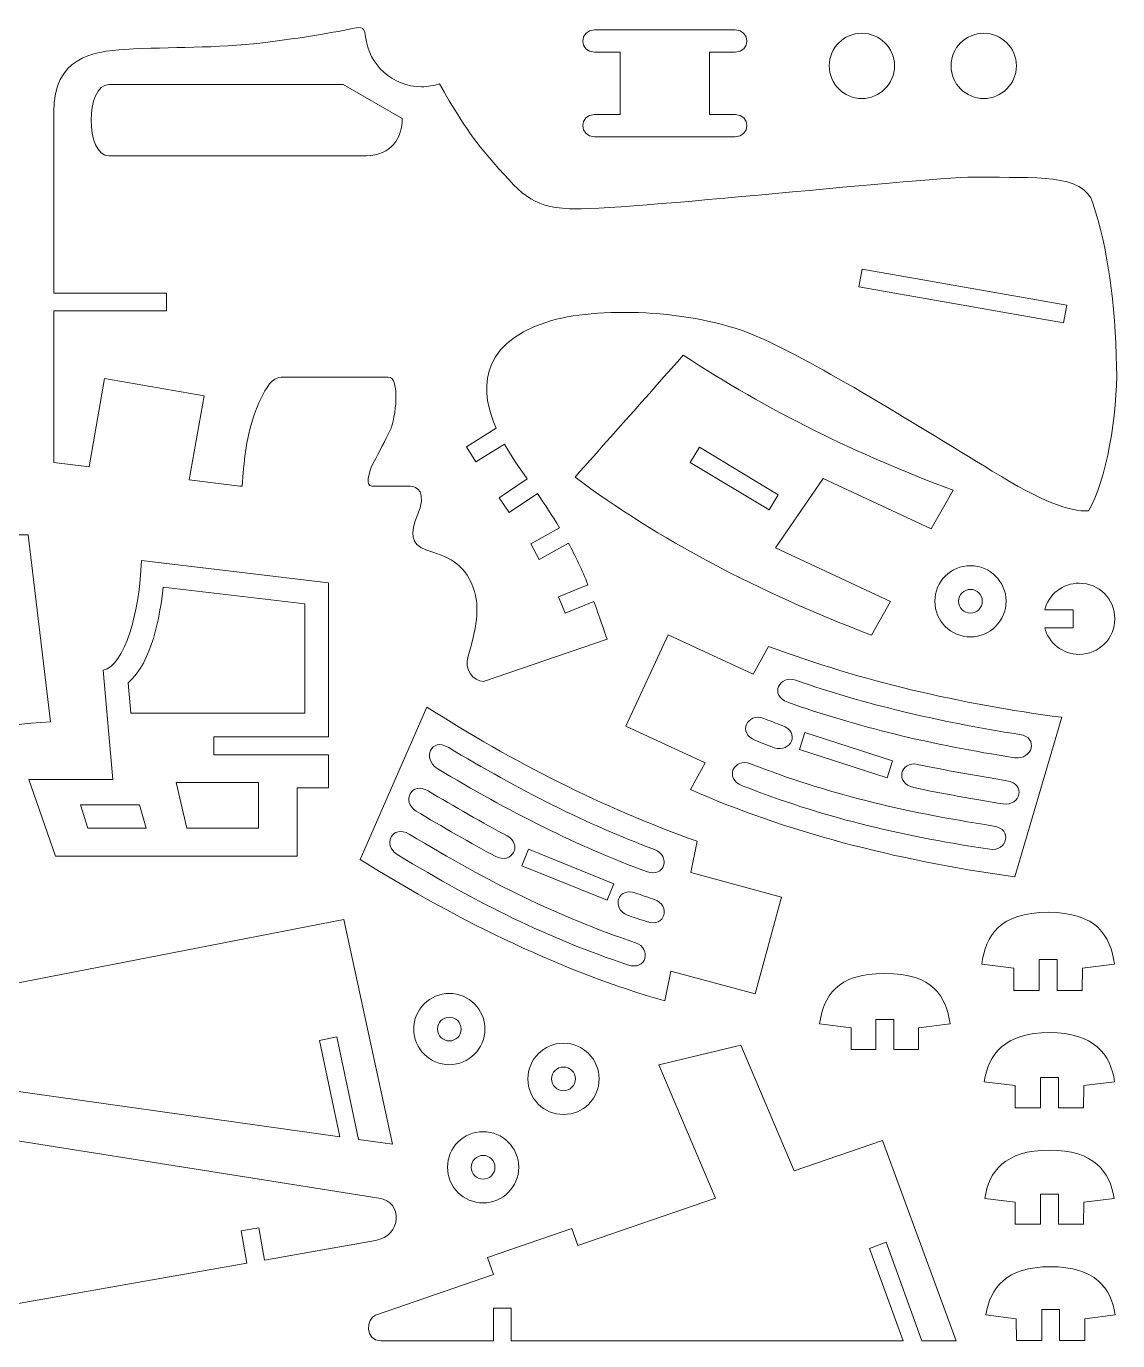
# Model space of a CAD drawing. Header units: millimetres. Extents: x -244 to 244, y -307 to 308.
# Drawn here: x -1.4 to 244.2, y -307 to -11.1 of the extents above; entities that cross this region are included whole.
import ezdxf

# ---------------------------------------------------------------- set-up
doc = ezdxf.new("R2010")
doc.units = ezdxf.units.MM
doc.header["$MEASUREMENT"] = 0
doc.layers.add('layer 1', color=7, linetype='Continuous')

msp = doc.modelspace()

# ---------------------------------------------------------------- linework, layer by layer
at = {"layer": 'layer 1', "lineweight": 9}
for points, knots in [([(101.4799, -158.6296), (101.4799, -158.6296), (129.2434, -149.1225), (129.2434, -149.1225), (129.2434, -149.1225), (128.5652, -147.0349), (127.5872, -144.263), (126.2992, -140.6369), (126.2992, -140.6369), (126.2992, -140.6369), (119.8284, -143.2511), (119.8284, -143.2511), (119.8284, -143.2511), (119.8284, -143.2511), (118.3267, -139.5344), (118.3267, -139.5344), (118.3267, -139.5344), (118.3267, -139.5344), (124.9326, -136.8656), (124.9326, -136.8656), (124.9326, -136.8656), (123.6385, -133.5012), (122.1504, -130.3905), (120.5696, -127.4921), (120.5696, -127.4921), (120.5696, -127.4921), (114.0098, -131.1284), (114.0098, -131.1284), (114.0098, -131.1284), (114.0098, -131.1284), (112.0663, -127.6224), (112.0663, -127.6224), (112.0663, -127.6224), (112.0663, -127.6224), (118.5747, -124.0142), (118.5747, -124.0142), (118.5747, -124.0142), (116.9247, -121.2668), (115.224, -118.7162), (113.5764, -116.3189), (113.5764, -116.3189), (113.5764, -116.3189), (107.211, -120.6128), (107.211, -120.6128), (107.211, -120.6128), (107.211, -120.6128), (104.969, -117.2888), (104.969, -117.2888), (104.969, -117.2888), (104.969, -117.2888), (111.2911, -113.0247), (111.2911, -113.0247), (111.2911, -113.0247), (109.3532, -110.2401), (107.5715, -107.6583), (106.1389, -105.1985), (106.1389, -105.1985), (106.1389, -105.1985), (99.7274, -109.2048), (99.7274, -109.2048), (99.7274, -109.2048), (99.7274, -109.2048), (97.603, -105.8051), (97.603, -105.8051), (97.603, -105.8051), (97.603, -105.8051), (104.2909, -101.6261), (104.2909, -101.6261), (104.2909, -101.6261), (100.8428, -93.8771), (99.7401, -82.8856), (115.6885, -77.694), (115.6885, -77.694), (126.758, -74.0906), (148.5047, -74.8986), (162.1561, -80.5722), (162.1561, -80.5722), (174.4248, -85.6717), (197.1912, -99.7353), (215.9426, -111.249), (215.9426, -111.249), (227.3433, -118.2484), (233.1695, -120.3393), (237.5979, -120.2362), (237.5979, -120.2362), (241.5981, -113.3885), (244.1723, -98.5663), (243.937, -87.7776), (243.937, -87.7776), (243.6264, -73.3582), (241.9086, -61.1366), (238.6096, -50.9452), (238.6096, -50.9452), (236.3979, -44.1157), (225.3259, -45.369), (213.0314, -45.0565), (213.0314, -45.0565), (203.0597, -44.8029), (131.4773, -52.8177), (120.788, -52.2055), (120.788, -52.2055), (111.847, -51.6935), (110.0863, -49.0637), (102.2499, -40.1302), (102.2499, -40.1302), (98.1735, -35.483), (94.0722, -28.6827), (91.5671, -24.0628), (91.5671, -24.0628), (90.2931, -24.4919), (88.9294, -24.725), (87.5109, -24.725), (87.5109, -24.725), (80.9945, -24.725), (75.623, -19.8113), (74.8997, -13.4883), (74.8997, -13.4883), (74.7467, -12.1456), (74.5002, -11.1217), (72.8709, -11.4577), (72.8709, -11.4577), (67.9385, -12.4746), (60.8972, -13.7194), (51.7468, -14.8351), (51.7468, -14.8351), (41.2151, -16.119), (31.2487, -15.7256), (20.75, -16.3321), (20.75, -16.3321), (13.3138, -16.7618), (4.7521, -18.2024), (4.7521, -30.4334), (4.7521, -30.4334), (4.7521, -30.4334), (4.7521, -71.1629), (4.7521, -71.1629), (4.7521, -71.1629), (4.7521, -71.1629), (30.1399, -71.1629), (30.1399, -71.1629), (30.1399, -71.1629), (30.1399, -71.1629), (30.1399, -75.171), (30.1399, -75.171), (30.1399, -75.171), (30.1399, -75.171), (4.7521, -75.171), (4.7521, -75.171), (4.7521, -75.171), (4.7521, -75.171), (4.7521, -109.3195), (4.7521, -109.3195), (4.7521, -109.3195), (4.7521, -109.3195), (12.671, -110.3314), (12.671, -110.3314), (12.671, -110.3314), (12.671, -110.3314), (16.1856, -90.3979), (16.1856, -90.3979), (16.1856, -90.3979), (16.1856, -90.3979), (38.5558, -94.3426), (38.5558, -94.3426), (38.5558, -94.3426), (38.5558, -94.3426), (35.2285, -113.2124), (35.2285, -113.2124), (35.2285, -113.2124), (35.2285, -113.2124), (46.5937, -114.6642), (46.5937, -114.6642), (46.5937, -114.6642), (46.5937, -114.6642), (47.1334, -114.6642), (47.1334, -114.6642), (47.1334, -114.6642), (47.2982, -112.0058), (47.5679, -109.1581), (47.8699, -106.9227), (47.8699, -106.9227), (48.5853, -101.6309), (50.3449, -95.6225), (53.3168, -91.6281), (53.3168, -91.6281), (53.9699, -90.7504), (54.9775, -90.0868), (56.4125, -90.0868), (56.4125, -90.0868), (56.4125, -90.0868), (80.0217, -90.0868), (80.0217, -90.0868), (80.0217, -90.0868), (82.7419, -90.0868), (81.7686, -99.3677), (80.3916, -102.165), (80.3916, -102.165), (79.385, -104.2102), (77.785, -107.296), (76.8136, -109.1285), (76.8136, -109.1285), (75.48, -111.6448), (74.8455, -114.6642), (76.3232, -114.6642), (76.3232, -114.6642), (76.3232, -114.6642), (84.9095, -114.6642), (84.9095, -114.6642), (84.9095, -114.6642), (86.4145, -114.6642), (88.8649, -115.8652), (86.5406, -121.3595), (86.5406, -121.3595), (84.9635, -125.0886), (84.9994, -127.795), (88.4386, -128.9735), (88.4386, -128.9735), (93.4213, -130.6809), (96.8821, -131.5717), (99.1537, -137.547), (99.1537, -137.547), (100.8136, -141.9142), (99.757, -147.1157), (97.9966, -152.9334), (97.9966, -152.9334), (97.0393, -156.0958), (99.1015, -158.383), (101.4799, -158.6296)], [0, 0, 0, 0, 0.01724138, 0.01724138, 0.01724138, 0.01724138, 0.03448276, 0.03448276, 0.03448276, 0.03448276, 0.05172414, 0.05172414, 0.05172414, 0.05172414, 0.06896552, 0.06896552, 0.06896552, 0.06896552, 0.0862069, 0.0862069, 0.0862069, 0.0862069, 0.10344828, 0.10344828, 0.10344828, 0.10344828, 0.12068966, 0.12068966, 0.12068966, 0.12068966, 0.13793103, 0.13793103, 0.13793103, 0.13793103, 0.15517241, 0.15517241, 0.15517241, 0.15517241, 0.17241379, 0.17241379, 0.17241379, 0.17241379, 0.18965517, 0.18965517, 0.18965517, 0.18965517, 0.20689655, 0.20689655, 0.20689655, 0.20689655, 0.22413793, 0.22413793, 0.22413793, 0.22413793, 0.24137931, 0.24137931, 0.24137931, 0.24137931, 0.25862069, 0.25862069, 0.25862069, 0.25862069, 0.27586207, 0.27586207, 0.27586207, 0.27586207, 0.29310345, 0.29310345, 0.29310345, 0.29310345, 0.31034483, 0.31034483, 0.31034483, 0.31034483, 0.32758621, 0.32758621, 0.32758621, 0.32758621, 0.34482759, 0.34482759, 0.34482759, 0.34482759, 0.36206897, 0.36206897, 0.36206897, 0.36206897, 0.37931034, 0.37931034, 0.37931034, 0.37931034, 0.39655172, 0.39655172, 0.39655172, 0.39655172, 0.4137931, 0.4137931, 0.4137931, 0.4137931, 0.43103448, 0.43103448, 0.43103448, 0.43103448, 0.44827586, 0.44827586, 0.44827586, 0.44827586, 0.46551724, 0.46551724, 0.46551724, 0.46551724, 0.48275862, 0.48275862, 0.48275862, 0.48275862, 0.5, 0.5, 0.5, 0.5, 0.51724138, 0.51724138, 0.51724138, 0.51724138, 0.53448276, 0.53448276, 0.53448276, 0.53448276, 0.55172414, 0.55172414, 0.55172414, 0.55172414, 0.56896552, 0.56896552, 0.56896552, 0.56896552, 0.5862069, 0.5862069, 0.5862069, 0.5862069, 0.60344828, 0.60344828, 0.60344828, 0.60344828, 0.62068966, 0.62068966, 0.62068966, 0.62068966, 0.63793103, 0.63793103, 0.63793103, 0.63793103, 0.65517241, 0.65517241, 0.65517241, 0.65517241, 0.67241379, 0.67241379, 0.67241379, 0.67241379, 0.68965517, 0.68965517, 0.68965517, 0.68965517, 0.70689655, 0.70689655, 0.70689655, 0.70689655, 0.72413793, 0.72413793, 0.72413793, 0.72413793, 0.74137931, 0.74137931, 0.74137931, 0.74137931, 0.75862069, 0.75862069, 0.75862069, 0.75862069, 0.77586207, 0.77586207, 0.77586207, 0.77586207, 0.79310345, 0.79310345, 0.79310345, 0.79310345, 0.81034483, 0.81034483, 0.81034483, 0.81034483, 0.82758621, 0.82758621, 0.82758621, 0.82758621, 0.84482759, 0.84482759, 0.84482759, 0.84482759, 0.86206897, 0.86206897, 0.86206897, 0.86206897, 0.87931034, 0.87931034, 0.87931034, 0.87931034, 0.89655172, 0.89655172, 0.89655172, 0.89655172, 0.9137931, 0.9137931, 0.9137931, 0.9137931, 0.93103448, 0.93103448, 0.93103448, 0.93103448, 0.94827586, 0.94827586, 0.94827586, 0.94827586, 0.96551724, 0.96551724, 0.96551724, 0.96551724, 1, 1, 1, 1]), ([(126.4093, -16.9468), (122.9353, -16.9468), (122.9349, -11.9362), (126.4093, -11.9362), (126.4093, -11.9362), (126.4093, -11.9362), (158.0901, -11.9362), (158.0901, -11.9362), (158.0901, -11.9362), (161.5645, -11.9362), (161.5641, -16.9468), (158.0901, -16.9468), (158.0901, -16.9468), (158.0901, -16.9468), (152.271, -16.9468), (152.271, -16.9468), (152.271, -16.9468), (152.271, -16.9468), (152.271, -30.9769), (152.271, -30.9769), (152.271, -30.9769), (152.271, -30.9769), (158.0901, -30.9769), (158.0901, -30.9769), (158.0901, -30.9769), (161.5641, -30.9769), (161.5645, -35.9874), (158.0901, -35.9874), (158.0901, -35.9874), (158.0901, -35.9874), (126.4093, -35.9874), (126.4093, -35.9874), (126.4093, -35.9874), (122.9349, -35.9874), (122.9353, -30.9769), (126.4093, -30.9769), (126.4093, -30.9769), (126.4093, -30.9769), (132.2283, -30.9769), (132.2283, -30.9769), (132.2283, -30.9769), (132.2283, -30.9769), (132.2283, -16.9468), (132.2283, -16.9468), (132.2283, -16.9468), (132.2283, -16.9468), (126.4093, -16.9468), (126.4093, -16.9468)], [0, 0, 0, 0, 0.07692308, 0.07692308, 0.07692308, 0.07692308, 0.15384615, 0.15384615, 0.15384615, 0.15384615, 0.23076923, 0.23076923, 0.23076923, 0.23076923, 0.30769231, 0.30769231, 0.30769231, 0.30769231, 0.38461538, 0.38461538, 0.38461538, 0.38461538, 0.46153846, 0.46153846, 0.46153846, 0.46153846, 0.53846154, 0.53846154, 0.53846154, 0.53846154, 0.61538462, 0.61538462, 0.61538462, 0.61538462, 0.69230769, 0.69230769, 0.69230769, 0.69230769, 0.76923077, 0.76923077, 0.76923077, 0.76923077, 0.84615385, 0.84615385, 0.84615385, 0.84615385, 1, 1, 1, 1]), ([(186.5936, -12.685), (190.6517, -12.685), (193.9427, -15.9759), (193.9427, -20.034), (193.9427, -20.034), (193.9427, -24.092), (190.6517, -27.383), (186.5936, -27.383), (186.5936, -27.383), (182.5356, -27.383), (179.2446, -24.092), (179.2446, -20.034), (179.2446, -20.034), (179.2446, -15.9759), (182.5356, -12.685), (186.5936, -12.685)], [0, 0, 0, 0, 0.2, 0.2, 0.2, 0.2, 0.4, 0.4, 0.4, 0.4, 0.6, 0.6, 0.6, 0.6, 1, 1, 1, 1]), ([(214.0206, -12.685), (218.0786, -12.685), (221.3696, -15.9759), (221.3696, -20.034), (221.3696, -20.034), (221.3696, -24.092), (218.0786, -27.383), (214.0206, -27.383), (214.0206, -27.383), (209.9625, -27.383), (206.6715, -24.092), (206.6715, -20.034), (206.6715, -20.034), (206.6715, -15.9759), (209.9625, -12.685), (214.0206, -12.685)], [0, 0, 0, 0, 0.2, 0.2, 0.2, 0.2, 0.4, 0.4, 0.4, 0.4, 0.6, 0.6, 0.6, 0.6, 1, 1, 1, 1]), ([(83.1137, -31.9016), (83.2788, -36.027), (80.6124, -40.2798), (75.1147, -40.2798), (75.1147, -40.2798), (75.1147, -40.2798), (17.1347, -40.2798), (17.1347, -40.2798), (17.1347, -40.2798), (11.8042, -40.2798), (11.8032, -24.2458), (17.1347, -24.2458), (17.1347, -24.2458), (17.1347, -24.2458), (69.8529, -24.2458), (69.8529, -24.2458), (69.8529, -24.2458), (69.8529, -24.2458), (83.1137, -31.9016), (83.1137, -31.9016)], [0, 0, 0, 0, 0.16666667, 0.16666667, 0.16666667, 0.16666667, 0.33333333, 0.33333333, 0.33333333, 0.33333333, 0.5, 0.5, 0.5, 0.5, 0.66666667, 0.66666667, 0.66666667, 0.66666667, 1, 1, 1, 1]), ([(232.0023, -77.8681), (232.0023, -77.8681), (185.9447, -69.7468), (185.9447, -69.7468), (185.9447, -69.7468), (185.9447, -69.7468), (186.6407, -65.7994), (186.6407, -65.7994), (186.6407, -65.7994), (186.6407, -65.7994), (232.699, -73.9201), (232.699, -73.9201), (232.699, -73.9201), (232.699, -73.9201), (232.0023, -77.8681), (232.0023, -77.8681)], [0, 0, 0, 0, 0.2, 0.2, 0.2, 0.2, 0.4, 0.4, 0.4, 0.4, 0.6, 0.6, 0.6, 0.6, 1, 1, 1, 1]), ([(146.3941, -85.1545), (165.2781, -97.6321), (185.6421, -107.5586), (207.1206, -115.5621), (207.1206, -115.5621), (207.1206, -115.5621), (202.2183, -124.2754), (202.2183, -124.2754), (202.2183, -124.2754), (202.2183, -124.2754), (177.8846, -112.9281), (177.8846, -112.9281), (177.8846, -112.9281), (177.8846, -112.9281), (167.1577, -128.5669), (167.1577, -128.5669), (167.1577, -128.5669), (167.1577, -128.5669), (193.0183, -140.6257), (193.0183, -140.6257), (193.0183, -140.6257), (193.0183, -140.6257), (188.7585, -148.1963), (188.7585, -148.1963), (188.7585, -148.1963), (163.2121, -138.4021), (140.7651, -126.6722), (122.0586, -112.6049), (122.0586, -112.6049), (126.5999, -107.4823), (139.8536, -92.5322), (146.3941, -85.1545)], [0, 0, 0, 0, 0.11111111, 0.11111111, 0.11111111, 0.11111111, 0.22222222, 0.22222222, 0.22222222, 0.22222222, 0.33333333, 0.33333333, 0.33333333, 0.33333333, 0.44444444, 0.44444444, 0.44444444, 0.44444444, 0.55555556, 0.55555556, 0.55555556, 0.55555556, 0.66666667, 0.66666667, 0.66666667, 0.66666667, 0.77777778, 0.77777778, 0.77777778, 0.77777778, 1, 1, 1, 1]), ([(147.9781, -109.3346), (147.9781, -109.3346), (150.0422, -105.8993), (150.0422, -105.8993), (150.0422, -105.8993), (150.0422, -105.8993), (167.7949, -116.5659), (167.7949, -116.5659), (167.7949, -116.5659), (167.7949, -116.5659), (165.7308, -120.0014), (165.7308, -120.0014), (165.7308, -120.0014), (165.7308, -120.0014), (147.9781, -109.3346), (147.9781, -109.3346)], [0, 0, 0, 0, 0.2, 0.2, 0.2, 0.2, 0.4, 0.4, 0.4, 0.4, 0.6, 0.6, 0.6, 0.6, 1, 1, 1, 1]), ([(-47.206, -125.6039), (-47.206, -125.6039), (-39.7436, -125.6039), (-39.7436, -125.6039), (-39.7436, -125.6039), (-39.7436, -125.6039), (-39.7436, -151.418), (-39.7436, -151.418), (-39.7436, -151.418), (-39.7436, -151.418), (-35.7349, -151.418), (-35.7349, -151.418), (-35.7349, -151.418), (-35.7349, -151.418), (-35.7349, -125.6039), (-35.7349, -125.6039), (-35.7349, -125.6039), (-35.7349, -125.6039), (-1.0401, -125.6039), (-1.0401, -125.6039), (-1.0401, -125.6039), (-1.0401, -125.6039), (3.9709, -167.7363), (3.9709, -167.7363), (3.9709, -167.7363), (-7.5717, -168.126), (-19.6826, -171.4969), (-20.7194, -176.3323), (-20.7194, -176.3323), (-20.7194, -176.3323), (-45.307, -174.1619), (-45.307, -174.1619), (-45.307, -174.1619), (-45.307, -174.1619), (-45.307, -193.0874), (-45.307, -193.0874), (-45.307, -193.0874), (-45.307, -193.0874), (-62.5722, -187.0744), (-62.5722, -187.0744), (-62.5722, -187.0744), (-62.5722, -187.0744), (-62.5722, -132.6635), (-62.5722, -132.6635), (-62.5722, -132.6635), (-62.5722, -132.6635), (-47.206, -132.6635), (-47.206, -132.6635), (-47.206, -132.6635), (-47.206, -132.6635), (-47.206, -125.6039), (-47.206, -125.6039)], [0, 0, 0, 0, 0.07142857, 0.07142857, 0.07142857, 0.07142857, 0.14285714, 0.14285714, 0.14285714, 0.14285714, 0.21428571, 0.21428571, 0.21428571, 0.21428571, 0.28571429, 0.28571429, 0.28571429, 0.28571429, 0.35714286, 0.35714286, 0.35714286, 0.35714286, 0.42857143, 0.42857143, 0.42857143, 0.42857143, 0.5, 0.5, 0.5, 0.5, 0.57142857, 0.57142857, 0.57142857, 0.57142857, 0.64285714, 0.64285714, 0.64285714, 0.64285714, 0.71428571, 0.71428571, 0.71428571, 0.71428571, 0.78571429, 0.78571429, 0.78571429, 0.78571429, 0.85714286, 0.85714286, 0.85714286, 0.85714286, 1, 1, 1, 1]), ([(59.5231, -182.5848), (59.5231, -182.5848), (59.5231, -197.951), (59.5231, -197.951), (59.5231, -197.951), (59.5231, -197.951), (5.1122, -197.951), (5.1122, -197.951), (5.1122, -197.951), (5.1122, -197.951), (-0.9007, -180.686), (-0.9007, -180.686), (-0.9007, -180.686), (-0.9007, -180.686), (18.0246, -180.686), (18.0246, -180.686), (18.0246, -180.686), (18.0246, -180.686), (15.8538, -156.0982), (15.8538, -156.0982), (15.8538, -156.0982), (20.6893, -155.062), (24.0607, -142.951), (24.4507, -131.4084), (24.4507, -131.4084), (24.4507, -131.4084), (66.5826, -136.4189), (66.5826, -136.4189), (66.5826, -136.4189), (66.5826, -136.4189), (66.5826, -171.1139), (66.5826, -171.1139), (66.5826, -171.1139), (66.5826, -171.1139), (40.7685, -171.1139), (40.7685, -171.1139), (40.7685, -171.1139), (40.7685, -171.1139), (40.7685, -175.1224), (40.7685, -175.1224), (40.7685, -175.1224), (40.7685, -175.1224), (66.5826, -175.1224), (66.5826, -175.1224), (66.5826, -175.1224), (66.5826, -175.1224), (66.5826, -182.5848), (66.5826, -182.5848), (66.5826, -182.5848), (66.5826, -182.5848), (59.5231, -182.5848), (59.5231, -182.5848)], [0, 0, 0, 0, 0.07142857, 0.07142857, 0.07142857, 0.07142857, 0.14285714, 0.14285714, 0.14285714, 0.14285714, 0.21428571, 0.21428571, 0.21428571, 0.21428571, 0.28571429, 0.28571429, 0.28571429, 0.28571429, 0.35714286, 0.35714286, 0.35714286, 0.35714286, 0.42857143, 0.42857143, 0.42857143, 0.42857143, 0.5, 0.5, 0.5, 0.5, 0.57142857, 0.57142857, 0.57142857, 0.57142857, 0.64285714, 0.64285714, 0.64285714, 0.64285714, 0.71428571, 0.71428571, 0.71428571, 0.71428571, 0.78571429, 0.78571429, 0.78571429, 0.78571429, 0.85714286, 0.85714286, 0.85714286, 0.85714286, 1, 1, 1, 1]), ([(211.0341, -132.5473), (215.4597, -132.5473), (219.0513, -136.1389), (219.0513, -140.5645), (219.0513, -140.5645), (219.0513, -144.99), (215.4597, -148.5817), (211.0341, -148.5817), (211.0341, -148.5817), (206.6086, -148.5817), (203.0169, -144.99), (203.0169, -140.5645), (203.0169, -140.5645), (203.0169, -136.1389), (206.6086, -132.5473), (211.0341, -132.5473)], [0, 0, 0, 0, 0.2, 0.2, 0.2, 0.2, 0.4, 0.4, 0.4, 0.4, 0.6, 0.6, 0.6, 0.6, 1, 1, 1, 1]), ([(21.4686, -158.9204), (26.9468, -154.0328), (28.5445, -144.2794), (29.3709, -137.3757), (29.3709, -137.3757), (29.3709, -137.3757), (61.2379, -141.166), (61.2379, -141.166), (61.2379, -141.166), (61.2379, -141.166), (61.2379, -165.7692), (61.2379, -165.7692), (61.2379, -165.7692), (61.2379, -165.7692), (22.062, -165.7692), (22.062, -165.7692), (22.062, -165.7692), (22.062, -165.7692), (21.4686, -158.9204), (21.4686, -158.9204)], [0, 0, 0, 0, 0.16666667, 0.16666667, 0.16666667, 0.16666667, 0.33333333, 0.33333333, 0.33333333, 0.33333333, 0.5, 0.5, 0.5, 0.5, 0.66666667, 0.66666667, 0.66666667, 0.66666667, 1, 1, 1, 1]), ([(211.0341, -137.8919), (212.5094, -137.8919), (213.7067, -139.0892), (213.7067, -140.5645), (213.7067, -140.5645), (213.7067, -142.0399), (212.5094, -143.237), (211.0341, -143.237), (211.0341, -143.237), (209.5587, -143.237), (208.3616, -142.0399), (208.3616, -140.5645), (208.3616, -140.5645), (208.3616, -139.0892), (209.5587, -137.8919), (211.0341, -137.8919)], [0, 0, 0, 0, 0.2, 0.2, 0.2, 0.2, 0.4, 0.4, 0.4, 0.4, 0.6, 0.6, 0.6, 0.6, 1, 1, 1, 1]), ([(235.5037, -136.4811), (239.9322, -136.4811), (243.5228, -140.0713), (243.5228, -144.4983), (243.5228, -144.4983), (243.5228, -148.9253), (239.9322, -152.5155), (235.5037, -152.5155), (235.5037, -152.5155), (231.7672, -152.5155), (228.6281, -149.9601), (227.7387, -146.5026), (227.7387, -146.5026), (227.7387, -146.5026), (234.1672, -146.5026), (234.1672, -146.5026), (234.1672, -146.5026), (234.1672, -146.5026), (234.1672, -142.494), (234.1672, -142.494), (234.1672, -142.494), (234.1672, -142.494), (227.7387, -142.494), (227.7387, -142.494), (227.7387, -142.494), (228.6281, -139.0364), (231.7672, -136.4811), (235.5037, -136.4811)], [0, 0, 0, 0, 0.125, 0.125, 0.125, 0.125, 0.25, 0.25, 0.25, 0.25, 0.375, 0.375, 0.375, 0.375, 0.5, 0.5, 0.5, 0.5, 0.625, 0.625, 0.625, 0.625, 0.75, 0.75, 0.75, 0.75, 1, 1, 1, 1]), ([(142.9892, -148.146), (142.9892, -148.146), (162.1561, -156.9976), (162.1561, -156.9976), (162.1561, -156.9976), (162.1561, -156.9976), (165.5769, -150.7117), (165.5769, -150.7117), (165.5769, -150.7117), (186.7843, -158.6216), (208.8594, -163.7127), (231.5883, -166.6798), (231.5883, -166.6798), (231.5883, -166.6798), (221.0373, -202.6077), (221.0373, -202.6077), (221.0373, -202.6077), (193.9427, -198.8113), (169.4321, -192.4318), (148.0408, -182.9326), (148.0408, -182.9326), (148.0408, -182.9326), (151.3208, -176.9061), (151.3208, -176.9061), (151.3208, -176.9061), (151.3208, -176.9061), (133.507, -168.6789), (133.507, -168.6789), (133.507, -168.6789), (133.507, -168.6789), (142.9892, -148.146), (142.9892, -148.146)], [0, 0, 0, 0, 0.11111111, 0.11111111, 0.11111111, 0.11111111, 0.22222222, 0.22222222, 0.22222222, 0.22222222, 0.33333333, 0.33333333, 0.33333333, 0.33333333, 0.44444444, 0.44444444, 0.44444444, 0.44444444, 0.55555556, 0.55555556, 0.55555556, 0.55555556, 0.66666667, 0.66666667, 0.66666667, 0.66666667, 0.77777778, 0.77777778, 0.77777778, 0.77777778, 1, 1, 1, 1]), ([(169.9248, -163.2741), (165.6711, -161.7408), (168.0707, -157.0178), (171.7404, -158.3213), (171.7404, -158.3213), (186.7645, -163.6585), (203.8884, -167.6775), (222.131, -170.5412), (222.131, -170.5412), (226.4902, -171.2254), (224.9702, -176.2867), (220.9691, -175.7771), (220.9691, -175.7771), (202.4413, -172.9125), (185.1234, -168.7528), (169.9248, -163.2741)], [0, 0, 0, 0, 0.2, 0.2, 0.2, 0.2, 0.4, 0.4, 0.4, 0.4, 0.6, 0.6, 0.6, 0.6, 1, 1, 1, 1]), ([(162.5528, -228.9625), (162.5528, -228.9625), (143.6184, -223.8142), (143.6184, -223.8142), (143.6184, -223.8142), (143.6184, -223.8142), (142.257, -230.5396), (142.257, -230.5396), (142.257, -230.5396), (119.7644, -224.0659), (96.8877, -213.1982), (73.6916, -198.6904), (73.6916, -198.6904), (73.6916, -198.6904), (88.7035, -164.3861), (88.7035, -164.3861), (88.7035, -164.3861), (108.0218, -176.7225), (128.2047, -187.0123), (149.5349, -194.5848), (149.5349, -194.5848), (149.5349, -194.5848), (148.1151, -201.5987), (148.1151, -201.5987), (148.1151, -201.5987), (148.1151, -201.5987), (168.4871, -207.1383), (168.4871, -207.1383), (168.4871, -207.1383), (168.4871, -207.1383), (162.5528, -228.9625), (162.5528, -228.9625)], [0, 0, 0, 0, 0.11111111, 0.11111111, 0.11111111, 0.11111111, 0.22222222, 0.22222222, 0.22222222, 0.22222222, 0.33333333, 0.33333333, 0.33333333, 0.33333333, 0.44444444, 0.44444444, 0.44444444, 0.44444444, 0.55555556, 0.55555556, 0.55555556, 0.55555556, 0.66666667, 0.66666667, 0.66666667, 0.66666667, 0.77777778, 0.77777778, 0.77777778, 0.77777778, 1, 1, 1, 1]), ([(168.6377, -168.5251), (172.7993, -169.9905), (170.7084, -174.761), (166.8678, -173.5295), (166.8678, -173.5295), (165.9459, -173.234), (163.6027, -172.2254), (162.6845, -171.88), (162.6845, -171.88), (158.4524, -170.2899), (160.8591, -165.549), (164.5002, -166.9278), (164.5002, -166.9278), (165.5128, -167.3113), (167.6324, -168.1707), (168.6377, -168.5251)], [0, 0, 0, 0, 0.2, 0.2, 0.2, 0.2, 0.4, 0.4, 0.4, 0.4, 0.6, 0.6, 0.6, 0.6, 1, 1, 1, 1]), ([(138.1293, -201.4133), (142.3737, -202.9728), (143.5709, -197.8123), (139.9218, -196.4523), (139.9218, -196.4523), (124.9821, -190.884), (109.2811, -182.9552), (93.4655, -173.4226), (93.4655, -173.4226), (89.6871, -171.1449), (87.5975, -175.9992), (90.9901, -178.1805), (90.9901, -178.1805), (107.0247, -187.8956), (122.9645, -195.8404), (138.1293, -201.4133)], [0, 0, 0, 0, 0.2, 0.2, 0.2, 0.2, 0.4, 0.4, 0.4, 0.4, 0.6, 0.6, 0.6, 0.6, 1, 1, 1, 1]), ([(172.5597, -173.9154), (172.5597, -173.9154), (173.7983, -170.1039), (173.7983, -170.1039), (173.7983, -170.1039), (173.7983, -170.1039), (193.4956, -176.5042), (193.4956, -176.5042), (193.4956, -176.5042), (193.4956, -176.5042), (192.2569, -180.3157), (192.2569, -180.3157), (192.2569, -180.3157), (192.2569, -180.3157), (172.5597, -173.9154), (172.5597, -173.9154)], [0, 0, 0, 0, 0.2, 0.2, 0.2, 0.2, 0.4, 0.4, 0.4, 0.4, 0.6, 0.6, 0.6, 0.6, 1, 1, 1, 1]), ([(159.6802, -182.0855), (155.4682, -180.4417), (157.8632, -175.7304), (161.4963, -177.1329), (161.4963, -177.1329), (179.1487, -183.9496), (194.9139, -187.8071), (216.2554, -191.1579), (216.2554, -191.1579), (220.6142, -191.8421), (219.3822, -196.9036), (215.3811, -196.3938), (215.3811, -196.3938), (193.6993, -193.0412), (177.6061, -189.0806), (159.6802, -182.0855)], [0, 0, 0, 0, 0.2, 0.2, 0.2, 0.2, 0.4, 0.4, 0.4, 0.4, 0.6, 0.6, 0.6, 0.6, 1, 1, 1, 1]), ([(199.1306, -177.2708), (195.3224, -176.4379), (193.8518, -181.5457), (198.2745, -182.5081), (198.2745, -182.5081), (203.7976, -183.7096), (212.0737, -185.1341), (218.3675, -186.1817), (218.3675, -186.1817), (222.3686, -186.6914), (223.596, -181.655), (219.242, -180.9457), (219.242, -180.9457), (212.6695, -179.8752), (204.8526, -178.5221), (199.1306, -177.2708)], [0, 0, 0, 0, 0.2, 0.2, 0.2, 0.2, 0.4, 0.4, 0.4, 0.4, 0.6, 0.6, 0.6, 0.6, 1, 1, 1, 1]), ([(50.7736, -191.6233), (50.7736, -191.6233), (34.6648, -191.6233), (34.6648, -191.6233), (34.6648, -191.6233), (34.6648, -191.6233), (32.2788, -181.3542), (32.2788, -181.3542), (32.2788, -181.3542), (32.2788, -181.3542), (50.7736, -181.3542), (50.7736, -181.3542), (50.7736, -181.3542), (50.7736, -181.3542), (50.7736, -191.6233), (50.7736, -191.6233)], [0, 0, 0, 0, 0.2, 0.2, 0.2, 0.2, 0.4, 0.4, 0.4, 0.4, 0.6, 0.6, 0.6, 0.6, 1, 1, 1, 1]), ([(106.7592, -193.3622), (110.212, -195.1722), (108.0552, -200.0302), (104.0485, -197.9247), (104.0485, -197.9247), (99.0451, -195.295), (91.7901, -191.0666), (86.2949, -187.8231), (86.2949, -187.8231), (82.9024, -185.6419), (85.1994, -180.9947), (88.991, -183.2503), (88.991, -183.2503), (94.714, -186.6547), (101.5713, -190.6431), (106.7592, -193.3622)], [0, 0, 0, 0, 0.2, 0.2, 0.2, 0.2, 0.4, 0.4, 0.4, 0.4, 0.6, 0.6, 0.6, 0.6, 1, 1, 1, 1]), ([(25.5534, -191.6233), (25.5534, -191.6233), (12.4018, -191.6233), (12.4018, -191.6233), (12.4018, -191.6233), (12.4018, -191.6233), (10.7316, -186.3864), (10.7316, -186.3864), (10.7316, -186.3864), (10.7316, -186.3864), (24.0263, -186.3864), (24.0263, -186.3864), (24.0263, -186.3864), (24.0263, -186.3864), (25.5534, -191.6233), (25.5534, -191.6233)], [0, 0, 0, 0, 0.2, 0.2, 0.2, 0.2, 0.4, 0.4, 0.4, 0.4, 0.6, 0.6, 0.6, 0.6, 1, 1, 1, 1]), ([(133.8849, -222.409), (138.1684, -223.857), (139.3623, -218.7086), (135.6774, -217.4478), (135.6774, -217.4478), (117.7733, -211.3224), (103.2165, -204.1442), (84.7146, -192.9928), (84.7146, -192.9928), (80.9356, -190.715), (78.626, -195.3844), (82.019, -197.5656), (82.019, -197.5656), (100.783, -208.9345), (115.657, -216.2444), (133.8849, -222.409)], [0, 0, 0, 0, 0.2, 0.2, 0.2, 0.2, 0.4, 0.4, 0.4, 0.4, 0.6, 0.6, 0.6, 0.6, 1, 1, 1, 1]), ([(110.0675, -200.113), (110.0675, -200.113), (111.5688, -196.3972), (111.5688, -196.3972), (111.5688, -196.3972), (111.5688, -196.3972), (130.7719, -204.155), (130.7719, -204.155), (130.7719, -204.155), (130.7719, -204.155), (129.2702, -207.871), (129.2702, -207.871), (129.2702, -207.871), (129.2702, -207.871), (110.0675, -200.113), (110.0675, -200.113)], [0, 0, 0, 0, 0.2, 0.2, 0.2, 0.2, 0.4, 0.4, 0.4, 0.4, 0.6, 0.6, 0.6, 0.6, 1, 1, 1, 1]), ([(135.7396, -206.2629), (131.61, -204.7108), (130.1454, -209.7091), (133.8788, -211.2344), (133.8788, -211.2344), (134.7748, -211.6005), (137.2187, -212.3342), (138.1438, -212.6604), (138.1438, -212.6604), (142.4076, -214.162), (143.6119, -208.9831), (139.9365, -207.6992), (139.9365, -207.6992), (138.9138, -207.342), (136.7382, -206.638), (135.7396, -206.2629)], [0, 0, 0, 0, 0.2, 0.2, 0.2, 0.2, 0.4, 0.4, 0.4, 0.4, 0.6, 0.6, 0.6, 0.6, 1, 1, 1, 1]), ([(70.0171, -212.1953), (70.0171, -212.1953), (80.9399, -262.7607), (80.9399, -262.7607), (80.9399, -262.7607), (80.9399, -262.7607), (73.3504, -261.6941), (73.3504, -261.6941), (73.3504, -261.6941), (73.3504, -261.6941), (68.4477, -238.6288), (68.4477, -238.6288), (68.4477, -238.6288), (68.4477, -238.6288), (64.5266, -239.4623), (64.5266, -239.4623), (64.5266, -239.4623), (64.5266, -239.4623), (69.1263, -261.1003), (69.1263, -261.1003), (69.1263, -261.1003), (69.1263, -261.1003), (-18.2031, -248.8272), (-18.2031, -248.8272), (-18.2031, -248.8272), (-18.2031, -248.8272), (-17.1786, -241.5376), (-17.1786, -241.5376), (-17.1786, -241.5376), (-17.1786, -241.5376), (-21.148, -240.98), (-21.148, -240.98), (-21.148, -240.98), (-21.148, -240.98), (-22.1726, -248.2692), (-22.1726, -248.2692), (-22.1726, -248.2692), (-22.1726, -248.2692), (-47.2747, -244.7415), (-47.2747, -244.7415), (-47.2747, -244.7415), (-53.2946, -243.8953), (-53.8444, -236.2674), (-48.4089, -235.2112), (-48.4089, -235.2112), (-48.4089, -235.2112), (70.0171, -212.1953), (70.0171, -212.1953)], [0, 0, 0, 0, 0.07692308, 0.07692308, 0.07692308, 0.07692308, 0.15384615, 0.15384615, 0.15384615, 0.15384615, 0.23076923, 0.23076923, 0.23076923, 0.23076923, 0.30769231, 0.30769231, 0.30769231, 0.30769231, 0.38461538, 0.38461538, 0.38461538, 0.38461538, 0.46153846, 0.46153846, 0.46153846, 0.46153846, 0.53846154, 0.53846154, 0.53846154, 0.53846154, 0.61538462, 0.61538462, 0.61538462, 0.61538462, 0.69230769, 0.69230769, 0.69230769, 0.69230769, 0.76923077, 0.76923077, 0.76923077, 0.76923077, 0.84615385, 0.84615385, 0.84615385, 0.84615385, 1, 1, 1, 1]), ([(230.5153, -221.2253), (230.5153, -221.2253), (226.5063, -221.2253), (226.5063, -221.2253), (226.5063, -221.2253), (226.5063, -221.2253), (226.5063, -228.164), (226.5063, -228.164), (226.5063, -228.164), (226.5063, -228.164), (220.8269, -228.164), (220.8269, -228.164), (220.8269, -228.164), (220.8269, -228.164), (220.7705, -223.1237), (220.7705, -223.1237), (220.7705, -223.1237), (220.7705, -223.1237), (213.573, -222.2325), (213.573, -222.2325), (213.573, -222.2325), (214.4488, -215.9018), (217.55, -210.5845), (228.5105, -210.5845), (228.5105, -210.5845), (239.4709, -210.5845), (242.5722, -215.9018), (243.4475, -222.2325), (243.4475, -222.2325), (243.4475, -222.2325), (236.2519, -223.1237), (236.2519, -223.1237), (236.2519, -223.1237), (236.2519, -223.1237), (236.1955, -228.164), (236.1955, -228.164), (236.1955, -228.164), (236.1955, -228.164), (230.5153, -228.164), (230.5153, -228.164), (230.5153, -228.164), (230.5153, -228.164), (230.5153, -221.2253), (230.5153, -221.2253)], [0, 0, 0, 0, 0.08333333, 0.08333333, 0.08333333, 0.08333333, 0.16666667, 0.16666667, 0.16666667, 0.16666667, 0.25, 0.25, 0.25, 0.25, 0.33333333, 0.33333333, 0.33333333, 0.33333333, 0.41666667, 0.41666667, 0.41666667, 0.41666667, 0.5, 0.5, 0.5, 0.5, 0.58333333, 0.58333333, 0.58333333, 0.58333333, 0.66666667, 0.66666667, 0.66666667, 0.66666667, 0.75, 0.75, 0.75, 0.75, 0.83333333, 0.83333333, 0.83333333, 0.83333333, 1, 1, 1, 1]), ([(193.769, -234.7072), (193.769, -234.7072), (189.7604, -234.7072), (189.7604, -234.7072), (189.7604, -234.7072), (189.7604, -234.7072), (189.7604, -241.4623), (189.7604, -241.4623), (189.7604, -241.4623), (189.7604, -241.4623), (184.2153, -241.4623), (184.2153, -241.4623), (184.2153, -241.4623), (184.2153, -241.4623), (184.1583, -236.5554), (184.1583, -236.5554), (184.1583, -236.5554), (184.1583, -236.5554), (177.095, -235.6875), (177.095, -235.6875), (177.095, -235.6875), (177.9703, -229.5245), (180.8053, -224.3474), (191.7646, -224.3474), (191.7646, -224.3474), (202.725, -224.3474), (205.5591, -229.5245), (206.4349, -235.6875), (206.4349, -235.6875), (206.4349, -235.6875), (199.3711, -236.5554), (199.3711, -236.5554), (199.3711, -236.5554), (199.3711, -236.5554), (199.3141, -241.4623), (199.3141, -241.4623), (199.3141, -241.4623), (199.3141, -241.4623), (193.769, -241.4623), (193.769, -241.4623), (193.769, -241.4623), (193.769, -241.4623), (193.769, -234.7072), (193.769, -234.7072)], [0, 0, 0, 0, 0.08333333, 0.08333333, 0.08333333, 0.08333333, 0.16666667, 0.16666667, 0.16666667, 0.16666667, 0.25, 0.25, 0.25, 0.25, 0.33333333, 0.33333333, 0.33333333, 0.33333333, 0.41666667, 0.41666667, 0.41666667, 0.41666667, 0.5, 0.5, 0.5, 0.5, 0.58333333, 0.58333333, 0.58333333, 0.58333333, 0.66666667, 0.66666667, 0.66666667, 0.66666667, 0.75, 0.75, 0.75, 0.75, 0.83333333, 0.83333333, 0.83333333, 0.83333333, 1, 1, 1, 1]), ([(93.7578, -228.8435), (98.1833, -228.8435), (101.775, -232.4346), (101.775, -236.8603), (101.775, -236.8603), (101.775, -241.2863), (98.1833, -244.8775), (93.7578, -244.8775), (93.7578, -244.8775), (89.3322, -244.8775), (85.7406, -241.2863), (85.7406, -236.8603), (85.7406, -236.8603), (85.7406, -232.4346), (89.3322, -228.8435), (93.7578, -228.8435)], [0, 0, 0, 0, 0.2, 0.2, 0.2, 0.2, 0.4, 0.4, 0.4, 0.4, 0.6, 0.6, 0.6, 0.6, 1, 1, 1, 1]), ([(93.7578, -234.1882), (95.2332, -234.1882), (96.4299, -235.3854), (96.4299, -236.8603), (96.4299, -236.8603), (96.4299, -238.3361), (95.2332, -239.5329), (93.7578, -239.5329), (93.7578, -239.5329), (92.2824, -239.5329), (91.0852, -238.3361), (91.0852, -236.8603), (91.0852, -236.8603), (91.0852, -235.3854), (92.2824, -234.1882), (93.7578, -234.1882)], [0, 0, 0, 0, 0.2, 0.2, 0.2, 0.2, 0.4, 0.4, 0.4, 0.4, 0.6, 0.6, 0.6, 0.6, 1, 1, 1, 1]), ([(230.8117, -247.7383), (230.8117, -247.7383), (226.8027, -247.7383), (226.8027, -247.7383), (226.8027, -247.7383), (226.8027, -247.7383), (226.8027, -254.6275), (226.8027, -254.6275), (226.8027, -254.6275), (226.8027, -254.6275), (221.1238, -254.6275), (221.1238, -254.6275), (221.1238, -254.6275), (221.1238, -254.6275), (221.0674, -249.5868), (221.0674, -249.5868), (221.0674, -249.5868), (221.0674, -249.5868), (214.1373, -248.7186), (214.1373, -248.7186), (214.1373, -248.7186), (215.013, -242.556), (218.7821, -237.6462), (228.807, -237.6462), (228.807, -237.6462), (238.831, -237.6462), (242.6004, -242.556), (243.4758, -248.7186), (243.4758, -248.7186), (243.4758, -248.7186), (236.5485, -249.5868), (236.5485, -249.5868), (236.5485, -249.5868), (236.5485, -249.5868), (236.4919, -254.6275), (236.4919, -254.6275), (236.4919, -254.6275), (236.4919, -254.6275), (230.8117, -254.6275), (230.8117, -254.6275), (230.8117, -254.6275), (230.8117, -254.6275), (230.8117, -247.7383), (230.8117, -247.7383)], [0, 0, 0, 0, 0.08333333, 0.08333333, 0.08333333, 0.08333333, 0.16666667, 0.16666667, 0.16666667, 0.16666667, 0.25, 0.25, 0.25, 0.25, 0.33333333, 0.33333333, 0.33333333, 0.33333333, 0.41666667, 0.41666667, 0.41666667, 0.41666667, 0.5, 0.5, 0.5, 0.5, 0.58333333, 0.58333333, 0.58333333, 0.58333333, 0.66666667, 0.66666667, 0.66666667, 0.66666667, 0.75, 0.75, 0.75, 0.75, 0.83333333, 0.83333333, 0.83333333, 0.83333333, 1, 1, 1, 1]), ([(121.3334, -281.7914), (121.3334, -281.7914), (122.6389, -285.5831), (122.6389, -285.5831), (122.6389, -285.5831), (122.6389, -285.5831), (153.6569, -274.9039), (153.6569, -274.9039), (153.6569, -274.9039), (153.6569, -274.9039), (140.9342, -244.9311), (140.9342, -244.9311), (140.9342, -244.9311), (140.9342, -244.9311), (159.37, -240.4872), (159.37, -240.4872), (159.37, -240.4872), (159.37, -240.4872), (171.3879, -268.7992), (171.3879, -268.7992), (171.3879, -268.7992), (171.3879, -268.7992), (191.2268, -261.9687), (191.2268, -261.9687), (191.2268, -261.9687), (191.2268, -261.9687), (207.7902, -307.0196), (207.7902, -307.0196), (207.7902, -307.0196), (207.7902, -307.0196), (200.1259, -307.0196), (200.1259, -307.0196), (200.1259, -307.0196), (200.1259, -307.0196), (192.0612, -284.8608), (192.0612, -284.8608), (192.0612, -284.8608), (192.0612, -284.8608), (188.2945, -286.2318), (188.2945, -286.2318), (188.2945, -286.2318), (188.2945, -286.2318), (195.8604, -307.0196), (195.8604, -307.0196), (195.8604, -307.0196), (195.8604, -307.0196), (107.6731, -307.0196), (107.6731, -307.0196), (107.6731, -307.0196), (107.6731, -307.0196), (107.6731, -299.6588), (107.6731, -299.6588), (107.6731, -299.6588), (107.6731, -299.6588), (103.6645, -299.6588), (103.6645, -299.6588), (103.6645, -299.6588), (103.6645, -299.6588), (103.6645, -307.0196), (103.6645, -307.0196), (103.6645, -307.0196), (103.6645, -307.0196), (78.3153, -307.0196), (78.3153, -307.0196), (78.3153, -307.0196), (74.6469, -307.0196), (75.0814, -301.9566), (77.1563, -301.2425), (77.1563, -301.2425), (77.1563, -301.2425), (103.6875, -292.1078), (103.6875, -292.1078), (103.6875, -292.1078), (103.6875, -292.1078), (102.3821, -288.3168), (102.3821, -288.3168), (102.3821, -288.3168), (102.3821, -288.3168), (121.3334, -281.7914), (121.3334, -281.7914)], [0, 0, 0, 0, 0.04761905, 0.04761905, 0.04761905, 0.04761905, 0.0952381, 0.0952381, 0.0952381, 0.0952381, 0.14285714, 0.14285714, 0.14285714, 0.14285714, 0.19047619, 0.19047619, 0.19047619, 0.19047619, 0.23809524, 0.23809524, 0.23809524, 0.23809524, 0.28571429, 0.28571429, 0.28571429, 0.28571429, 0.33333333, 0.33333333, 0.33333333, 0.33333333, 0.38095238, 0.38095238, 0.38095238, 0.38095238, 0.42857143, 0.42857143, 0.42857143, 0.42857143, 0.47619048, 0.47619048, 0.47619048, 0.47619048, 0.52380952, 0.52380952, 0.52380952, 0.52380952, 0.57142857, 0.57142857, 0.57142857, 0.57142857, 0.61904762, 0.61904762, 0.61904762, 0.61904762, 0.66666667, 0.66666667, 0.66666667, 0.66666667, 0.71428571, 0.71428571, 0.71428571, 0.71428571, 0.76190476, 0.76190476, 0.76190476, 0.76190476, 0.80952381, 0.80952381, 0.80952381, 0.80952381, 0.85714286, 0.85714286, 0.85714286, 0.85714286, 0.9047619, 0.9047619, 0.9047619, 0.9047619, 1, 1, 1, 1]), ([(119.4481, -240.0604), (123.8742, -240.0604), (127.4654, -243.6521), (127.4654, -248.0777), (127.4654, -248.0777), (127.4654, -252.5032), (123.8742, -256.0949), (119.4481, -256.0949), (119.4481, -256.0949), (115.0225, -256.0949), (111.4314, -252.5032), (111.4314, -248.0777), (111.4314, -248.0777), (111.4314, -243.6521), (115.0225, -240.0604), (119.4481, -240.0604)], [0, 0, 0, 0, 0.2, 0.2, 0.2, 0.2, 0.4, 0.4, 0.4, 0.4, 0.6, 0.6, 0.6, 0.6, 1, 1, 1, 1]), ([(119.4481, -245.4055), (120.9239, -245.4055), (122.1208, -246.6022), (122.1208, -248.0777), (122.1208, -248.0777), (122.1208, -249.5529), (120.9239, -250.7502), (119.4481, -250.7502), (119.4481, -250.7502), (117.9732, -250.7502), (116.7761, -249.5529), (116.7761, -248.0777), (116.7761, -248.0777), (116.7761, -246.6022), (117.9732, -245.4055), (119.4481, -245.4055)], [0, 0, 0, 0, 0.2, 0.2, 0.2, 0.2, 0.4, 0.4, 0.4, 0.4, 0.6, 0.6, 0.6, 0.6, 1, 1, 1, 1]), ([(77.92, -274.8987), (83.3889, -275.7647), (83.1057, -283.407), (77.1195, -284.4626), (77.1195, -284.4626), (77.1195, -284.4626), (52.1553, -288.8644), (52.1553, -288.8644), (52.1553, -288.8644), (52.1553, -288.8644), (50.8772, -281.6152), (50.8772, -281.6152), (50.8772, -281.6152), (50.8772, -281.6152), (46.9292, -282.3114), (46.9292, -282.3114), (46.9292, -282.3114), (46.9292, -282.3114), (48.2074, -289.5606), (48.2074, -289.5606), (48.2074, -289.5606), (48.2074, -289.5606), (-38.64, -304.8742), (-38.64, -304.8742), (-38.64, -304.8742), (-38.64, -304.8742), (-34.7985, -283.0883), (-34.7985, -283.0883), (-34.7985, -283.0883), (-34.7985, -283.0883), (-38.7459, -282.3921), (-38.7459, -282.3921), (-38.7459, -282.3921), (-38.7459, -282.3921), (-42.8411, -305.6148), (-42.8411, -305.6148), (-42.8411, -305.6148), (-42.8411, -305.6148), (-50.3883, -306.9457), (-50.3883, -306.9457), (-50.3883, -306.9457), (-50.3883, -306.9457), (-41.2373, -256.0299), (-41.2373, -256.0299), (-41.2373, -256.0299), (-41.2373, -256.0299), (77.92, -274.8987), (77.92, -274.8987)], [0, 0, 0, 0, 0.07692308, 0.07692308, 0.07692308, 0.07692308, 0.15384615, 0.15384615, 0.15384615, 0.15384615, 0.23076923, 0.23076923, 0.23076923, 0.23076923, 0.30769231, 0.30769231, 0.30769231, 0.30769231, 0.38461538, 0.38461538, 0.38461538, 0.38461538, 0.46153846, 0.46153846, 0.46153846, 0.46153846, 0.53846154, 0.53846154, 0.53846154, 0.53846154, 0.61538462, 0.61538462, 0.61538462, 0.61538462, 0.69230769, 0.69230769, 0.69230769, 0.69230769, 0.76923077, 0.76923077, 0.76923077, 0.76923077, 0.84615385, 0.84615385, 0.84615385, 0.84615385, 1, 1, 1, 1]), ([(101.3561, -259.9619), (105.7822, -259.9619), (109.3735, -263.5533), (109.3735, -267.9789), (109.3735, -267.9789), (109.3735, -272.4046), (105.7822, -275.996), (101.3561, -275.996), (101.3561, -275.996), (96.9306, -275.996), (93.3394, -272.4046), (93.3394, -267.9789), (93.3394, -267.9789), (93.3394, -263.5533), (96.9306, -259.9619), (101.3561, -259.9619)], [0, 0, 0, 0, 0.2, 0.2, 0.2, 0.2, 0.4, 0.4, 0.4, 0.4, 0.6, 0.6, 0.6, 0.6, 1, 1, 1, 1]), ([(101.3561, -265.3064), (102.8321, -265.3064), (104.0288, -266.5035), (104.0288, -267.9789), (104.0288, -267.9789), (104.0288, -269.4542), (102.8321, -270.6512), (101.3561, -270.6512), (101.3561, -270.6512), (99.8812, -270.6512), (98.6841, -269.4542), (98.6841, -267.9789), (98.6841, -267.9789), (98.6841, -266.5035), (99.8812, -265.3064), (101.3561, -265.3064)], [0, 0, 0, 0, 0.2, 0.2, 0.2, 0.2, 0.4, 0.4, 0.4, 0.4, 0.6, 0.6, 0.6, 0.6, 1, 1, 1, 1]), ([(230.8117, -274.0159), (230.8117, -274.0159), (226.8027, -274.0159), (226.8027, -274.0159), (226.8027, -274.0159), (226.8027, -274.0159), (226.8027, -280.7657), (226.8027, -280.7657), (226.8027, -280.7657), (226.8027, -280.7657), (221.1238, -280.7657), (221.1238, -280.7657), (221.1238, -280.7657), (221.1238, -280.7657), (221.0674, -275.827), (221.0674, -275.827), (221.0674, -275.827), (221.0674, -275.827), (214.2709, -274.9763), (214.2709, -274.9763), (214.2709, -274.9763), (215.1463, -268.9379), (218.7821, -264.1273), (228.807, -264.1273), (228.807, -264.1273), (238.831, -264.1273), (242.4686, -268.9379), (243.344, -274.9763), (243.344, -274.9763), (243.344, -274.9763), (236.5485, -275.827), (236.5485, -275.827), (236.5485, -275.827), (236.5485, -275.827), (236.4919, -280.7657), (236.4919, -280.7657), (236.4919, -280.7657), (236.4919, -280.7657), (230.8117, -280.7657), (230.8117, -280.7657), (230.8117, -280.7657), (230.8117, -280.7657), (230.8117, -274.0159), (230.8117, -274.0159)], [0, 0, 0, 0, 0.08333333, 0.08333333, 0.08333333, 0.08333333, 0.16666667, 0.16666667, 0.16666667, 0.16666667, 0.25, 0.25, 0.25, 0.25, 0.33333333, 0.33333333, 0.33333333, 0.33333333, 0.41666667, 0.41666667, 0.41666667, 0.41666667, 0.5, 0.5, 0.5, 0.5, 0.58333333, 0.58333333, 0.58333333, 0.58333333, 0.66666667, 0.66666667, 0.66666667, 0.66666667, 0.75, 0.75, 0.75, 0.75, 0.83333333, 0.83333333, 0.83333333, 0.83333333, 1, 1, 1, 1]), ([(231.0659, -299.9805), (231.0659, -299.9805), (227.0611, -299.9805), (227.0611, -299.9805), (227.0611, -299.9805), (227.0611, -299.9805), (227.0611, -306.9978), (227.0611, -306.9978), (227.0611, -306.9978), (227.0611, -306.9978), (221.3809, -306.9978), (221.3809, -306.9978), (221.3809, -306.9978), (221.3809, -306.9978), (221.3234, -302.059), (221.3234, -302.059), (221.3234, -302.059), (221.3234, -302.059), (214.5273, -301.2083), (214.5273, -301.2083), (214.5273, -301.2083), (215.4032, -295.17), (219.0387, -290.3593), (229.0658, -290.3593), (229.0658, -290.3593), (239.0897, -290.3593), (242.7228, -295.17), (243.5981, -301.2083), (243.5981, -301.2083), (243.5981, -301.2083), (236.8026, -302.059), (236.8026, -302.059), (236.8026, -302.059), (236.8026, -302.059), (236.746, -306.9978), (236.746, -306.9978), (236.746, -306.9978), (236.746, -306.9978), (231.0659, -306.9978), (231.0659, -306.9978), (231.0659, -306.9978), (231.0659, -306.9978), (231.0659, -299.9805), (231.0659, -299.9805)], [0, 0, 0, 0, 0.08333333, 0.08333333, 0.08333333, 0.08333333, 0.16666667, 0.16666667, 0.16666667, 0.16666667, 0.25, 0.25, 0.25, 0.25, 0.33333333, 0.33333333, 0.33333333, 0.33333333, 0.41666667, 0.41666667, 0.41666667, 0.41666667, 0.5, 0.5, 0.5, 0.5, 0.58333333, 0.58333333, 0.58333333, 0.58333333, 0.66666667, 0.66666667, 0.66666667, 0.66666667, 0.75, 0.75, 0.75, 0.75, 0.83333333, 0.83333333, 0.83333333, 0.83333333, 1, 1, 1, 1])]:
    msp.add_open_spline(points, degree=3, knots=knots, dxfattribs=at)

doc.saveas('drawing.dxf')
